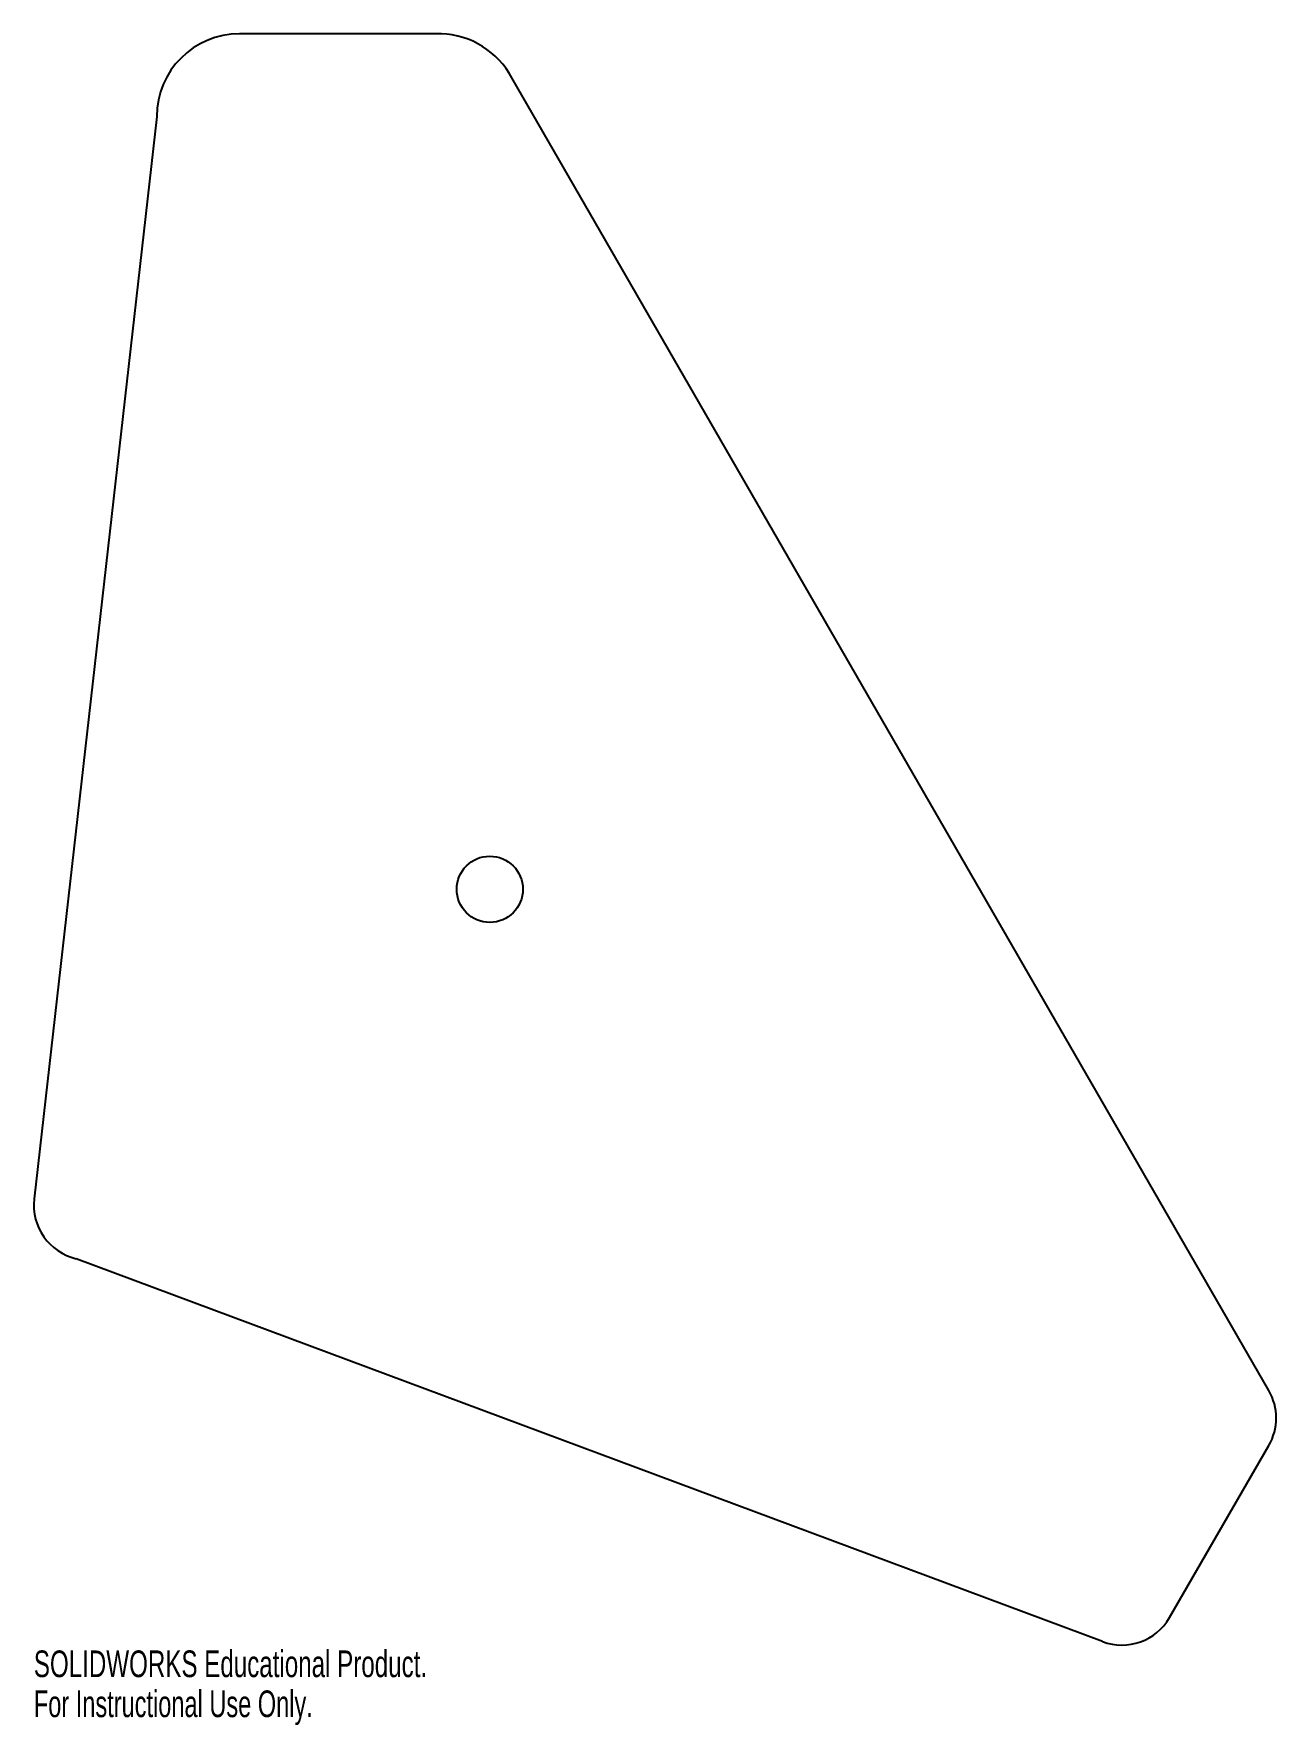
# Model space of a CAD drawing. Extents: x 560 to 785, y 231 to 538.
import ezdxf
from ezdxf.enums import TextEntityAlignment as Align

# ---------------------------------------------------------------- set-up
doc = ezdxf.new("R2010")
doc.units = 0
doc.layers.get('0').update_dxf_attribs({"linetype": 'CONTINUOUS'})

msp = doc.modelspace()

# ---------------------------------------------------------------- linework, layer by layer
at = {"color": 7, "linetype": 'CONTINUOUS'}
for p, q in [((633.54, 538), (596.94, 538.01)), ((783.58, 292.09), (646.32, 530.01)), ((581.94, 523.01), (559.71, 326.82)), ((753.41, 246.55), (567.33, 315.96)), ((765.56, 250.92), (783.57, 282.09))]:
    msp.add_line(p, q, dxfattribs=at)
msp.add_circle((642.33, 382.94), 6, dxfattribs=at)
for centre, radius, start, end in [((596.94, 523.01), 15, 90, 180), ((633.05, 523.01), 15, 27.8311, 88.1349), ((569.65, 325.69), 10, 173.5349, 256.6254), ((774.92, 287.09), 10, 329.9813, 29.9813), ((756.91, 255.92), 10, 249.5429, 329.9813)]:
    msp.add_arc(centre, radius, start, end, dxfattribs=at)

# ---------------------------------------------------------------- texts
for s, width, p in [('SOLIDWORKS Educational Product.', 0.677419, (559.65, 238.67)), ('For Instructional Use Only.', 0.661111, (559.65, 231.42))]:
    msp.add_text(s, height=4.8336, dxfattribs=dict(at, width=width)).set_placement(p, align=Align.BOTTOM_LEFT)

doc.saveas('drawing.dxf')
